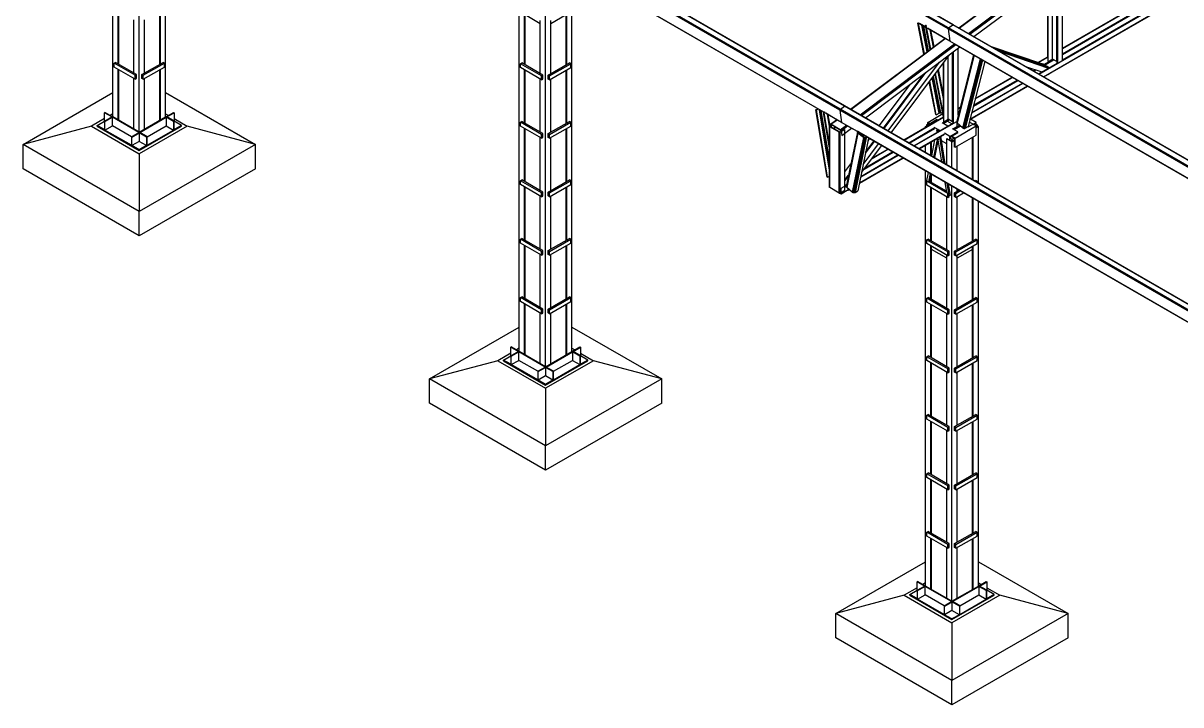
# Model space of a CAD drawing. Header units: millimetres. Extents: x 357 to 945, y 547 to 720.
# Drawn here: x 570.57 to 578.32, y 656.58 to 661.14 of the extents above; entities that cross this region are included whole.
import ezdxf

# ---------------------------------------------------------------- set-up
doc = ezdxf.new("R2010")
doc.units = ezdxf.units.MM
doc.layers.add('PLANTA-VIS', color=7, linetype='Continuous')

msp = doc.modelspace()

# ---------------------------------------------------------------- linework, layer by layer
at = {"layer": 'PLANTA-VIS', "extrusion": (6.79673e-13, 0.816497, 0.57735)}
for p, q in [((571.17001, 660.51502), (571.17001, 663.29694)), ((571.34678, 660.41296), (571.34678, 663.19487)), ((571.52356, 660.51502), (571.52356, 663.09281)), ((576.76631, 661.10561), (574.04395, 662.67737)), ((576.76638, 661.10724), (574.04401, 662.67899)), ((576.76696, 661.10902), (574.0446, 662.68078)), ((576.76798, 661.11068), (574.04562, 662.68244)), ((576.76928, 661.11197), (574.04692, 662.68373)), ((576.79725, 661.13298), (574.07489, 662.70474)), ((576.79863, 661.13371), (574.07627, 662.70546)), ((576.79988, 661.13375), (574.07752, 662.70551)), ((576.041, 660.56124), (573.31864, 662.13299)), ((576.04107, 660.56286), (573.31871, 662.13462)), ((576.04165, 660.56465), (573.31929, 662.1364)), ((576.04267, 660.56631), (573.32031, 662.13806)), ((576.04397, 660.5676), (573.32161, 662.13935)), ((576.07195, 660.58859), (573.34959, 662.16034)), ((576.07332, 660.58931), (573.35096, 662.16106)), ((576.07457, 660.58935), (573.35221, 662.16111)), ((576.83815, 661.11166), (578.14133, 662.08977)), ((576.83871, 661.11133), (578.14208, 662.08957)), ((576.84006, 661.11055), (578.14359, 662.08893)), ((575.93398, 660.54753), (573.44464, 661.98474)), ((575.93314, 660.54704), (573.44484, 661.98367)), ((575.93305, 660.54699), (573.44555, 661.98315)), ((576.90228, 661.07463), (578.20582, 662.053)), ((576.90419, 661.07353), (578.20755, 662.05177)), ((576.90637, 661.07226), (578.20955, 662.05037)), ((576.9085, 661.07104), (578.21165, 662.04912)), ((576.91025, 661.07003), (578.2134, 662.04811)), ((576.93762, 661.05423), (578.24076, 662.03231)), ((573.89237, 658.94326), (573.89237, 661.72518)), ((574.06915, 658.8412), (574.06915, 661.62312)), ((574.24592, 658.94326), (574.24592, 661.52106)), ((577.46488, 660.90265), (577.46488, 661.44997)), ((577.49388, 660.88591), (577.49388, 661.47173)), ((577.4967, 660.88754), (577.4967, 661.47385)), ((577.49741, 660.87702), (577.49741, 661.47439)), ((577.50024, 660.87824), (577.50024, 661.47651)), ((577.53206, 660.89662), (577.53206, 661.50039)), ((577.43306, 660.91703), (577.43306, 661.42609)), ((577.43589, 660.88591), (577.43589, 661.42821)), ((577.3731, 660.8028), (578.22002, 661.29177)), ((577.53206, 660.89702), (578.19815, 661.28159)), ((577.53206, 660.97622), (578.0593, 661.28063)), ((577.53206, 660.97377), (578.06164, 661.27953)), ((571.20536, 660.87095), (571.20536, 661.22658)), ((571.2089, 660.86891), (571.2089, 661.22454)), ((571.48467, 660.86891), (571.48467, 661.22454)), ((571.48821, 660.87095), (571.48821, 661.22658)), ((573.92772, 660.86687), (573.92772, 661.2225)), ((573.93126, 660.86483), (573.93126, 661.22045)), ((574.20703, 660.86483), (574.20703, 661.22045)), ((574.21057, 660.86687), (574.21057, 661.2225)), ((577.40421, 660.78484), (578.23845, 661.26648)), ((577.40552, 660.78409), (578.23945, 661.26556)), ((577.40597, 660.78382), (578.23981, 661.26523)), ((577.53206, 660.93785), (578.0959, 661.26338)), ((577.53206, 660.93672), (578.09698, 661.26288)), ((577.53206, 660.93539), (578.09825, 661.26228)), ((577.53206, 660.93407), (578.09951, 661.26168)), ((577.53206, 660.93295), (578.10058, 661.26118)), ((571.31143, 660.80972), (571.31143, 661.16534)), ((571.38214, 660.80972), (571.38214, 661.16534)), ((574.03379, 661.13964), (573.93126, 661.19883)), ((574.03379, 660.80563), (574.03379, 661.16126)), ((574.20703, 661.19883), (574.1045, 661.13964)), ((574.1045, 660.80563), (574.1045, 661.16126)), ((576.56315, 661.14315), (576.56861, 661.1463)), ((576.56657, 661.14219), (576.56315, 661.14315)), ((576.60376, 660.93573), (576.56315, 661.14315)), ((576.56657, 661.14219), (576.5719, 661.14526)), ((576.60658, 660.93785), (576.56657, 661.14219)), ((576.61691, 661.11644), (576.57307, 661.14175)), ((576.61713, 661.11535), (576.57387, 661.14033)), ((576.61715, 661.11524), (576.57506, 661.13954)), ((576.6251, 660.95176), (576.59003, 661.1309)), ((576.62755, 660.95359), (576.5932, 661.12907)), ((576.63031, 660.95566), (576.59676, 661.12701)), ((576.63297, 660.95766), (576.6002, 661.12502)), ((576.61453, 661.12861), (576.61802, 661.13062)), ((576.61796, 661.12764), (576.61453, 661.12861)), ((576.64607, 660.9675), (576.61453, 661.12861)), ((576.61796, 661.12764), (576.62131, 661.12958)), ((576.6489, 660.96962), (576.61796, 661.12764)), ((576.76928, 661.11197), (576.79725, 661.13298)), ((576.76928, 661.11197), (576.79725, 661.13298)), ((576.79725, 661.13298), (576.79863, 661.13371)), ((576.79725, 661.13298), (576.79863, 661.13371)), ((579.51961, 659.56123), (576.79725, 661.13298)), ((576.79863, 661.13371), (576.79988, 661.13375)), ((576.79863, 661.13371), (576.79988, 661.13375)), ((579.52099, 659.56195), (576.79863, 661.13371)), ((579.52224, 659.56199), (576.79988, 661.13375)), ((576.63511, 660.95927), (576.60297, 661.12343)), ((576.7779, 661.02349), (576.6278, 661.11015)), ((576.74524, 661.04138), (576.6286, 661.10873)), ((576.74476, 661.04156), (576.62979, 661.10794)), ((576.66743, 660.98352), (576.64476, 661.0993)), ((576.67029, 660.98567), (576.64846, 661.09716)), ((576.67159, 660.98665), (576.65014, 661.09619)), ((576.76631, 661.10561), (576.76638, 661.10724)), ((576.76631, 661.10561), (576.76638, 661.10724)), ((579.48867, 659.53385), (576.76631, 661.10561)), ((576.76631, 661.10561), (576.7779, 661.02349)), ((576.76631, 661.10561), (576.7779, 661.02349)), ((576.76638, 661.10724), (576.76696, 661.10902)), ((576.76638, 661.10724), (576.76696, 661.10902)), ((579.48874, 659.53548), (576.76638, 661.10724)), ((576.76696, 661.10902), (576.76798, 661.11068)), ((576.76696, 661.10902), (576.76798, 661.11068)), ((579.48932, 659.53727), (576.76696, 661.10902)), ((576.76798, 661.11068), (576.76928, 661.11197)), ((576.76798, 661.11068), (576.76928, 661.11197)), ((579.49034, 659.53892), (576.76798, 661.11068)), ((579.49164, 659.54021), (576.76928, 661.11197)), ((576.11283, 660.56726), (576.74479, 661.04159)), ((576.11339, 660.56694), (576.74554, 661.0414)), ((576.11474, 660.56616), (576.74706, 661.04075)), ((576.17696, 660.53023), (576.80928, 661.00482)), ((576.17887, 660.52914), (576.81101, 661.0036)), ((576.18106, 660.52787), (576.81302, 661.0022)), ((576.18318, 660.52664), (576.81511, 661.00094)), ((576.18493, 660.52563), (576.81687, 660.99993)), ((576.2123, 660.50984), (576.84423, 660.98414)), ((579.28925, 659.57356), (576.7779, 661.02349)), ((576.7779, 661.02349), (576.77817, 661.02279)), ((576.7779, 661.02349), (576.77817, 661.02279)), ((579.28842, 659.57308), (576.81149, 661.00314)), ((579.28834, 659.57303), (576.81374, 661.00174)), ((576.83379, 660.52694), (576.83379, 660.9763)), ((577.04786, 660.99058), (577.39863, 660.87073)), ((577.07615, 660.97425), (577.42691, 660.8544)), ((577.07968, 660.97221), (577.43045, 660.85236)), ((576.38532, 660.40994), (576.77415, 660.93154)), ((576.76662, 660.4995), (576.76662, 660.92143)), ((576.79561, 660.48277), (576.79561, 660.94764)), ((576.79844, 660.4844), (576.79844, 660.94977)), ((576.79914, 660.47387), (576.79914, 660.9503)), ((576.80197, 660.4751), (576.80197, 660.95242)), ((576.93604, 660.93113), (576.82221, 660.48115)), ((576.93764, 660.93021), (576.82311, 660.47749)), ((576.94074, 660.92841), (576.82581, 660.47411)), ((576.98015, 660.90566), (576.86282, 660.44186)), ((576.9843, 660.90326), (576.86693, 660.43929)), ((576.98886, 660.90063), (576.87181, 660.43792)), ((576.99314, 660.89816), (576.87672, 660.43795)), ((576.99649, 660.89623), (576.88092, 660.4394)), ((577.10797, 660.95588), (577.43843, 660.84297)), ((577.36767, 660.88131), (577.43306, 660.91907)), ((577.37033, 660.8804), (577.43342, 660.91682)), ((577.40722, 660.86577), (577.46799, 660.90086)), ((577.4082, 660.86521), (577.46896, 660.90029)), ((577.40935, 660.86454), (577.47012, 660.89963)), ((577.41049, 660.86388), (577.47126, 660.89897)), ((577.41146, 660.86332), (577.47223, 660.89841)), ((577.43589, 660.88591), (577.46488, 660.90265)), ((577.49388, 660.88591), (577.46488, 660.90265)), ((577.4967, 660.95581), (577.49741, 660.95622)), ((577.4967, 660.95336), (577.49741, 660.95377)), ((577.4967, 660.91744), (577.49741, 660.91784)), ((577.4967, 660.91631), (577.49741, 660.91672)), ((577.4967, 660.91498), (577.49741, 660.91539)), ((577.4967, 660.91366), (577.49741, 660.91406)), ((577.4967, 660.91254), (577.49741, 660.91295)), ((571.17867, 660.87599), (571.18765, 660.88118)), ((571.32009, 660.79434), (571.17867, 660.87599)), ((571.17867, 660.85007), (571.17867, 660.87599)), ((571.32009, 660.76842), (571.17867, 660.85007)), ((571.32907, 660.79953), (571.18765, 660.88118)), ((571.20536, 660.4946), (571.20536, 660.83466)), ((571.2089, 660.49256), (571.2089, 660.83262)), ((571.3645, 660.79953), (571.50592, 660.88118)), ((571.37348, 660.79434), (571.5149, 660.87599)), ((571.37348, 660.76842), (571.5149, 660.85007)), ((571.48467, 660.49256), (571.48467, 660.83262)), ((571.48821, 660.4946), (571.48821, 660.83466)), ((571.5149, 660.87599), (571.50592, 660.88118)), ((571.5149, 660.85007), (571.5149, 660.87599)), ((573.90103, 660.87191), (573.91001, 660.8771)), ((574.04245, 660.79026), (573.90103, 660.87191)), ((573.90103, 660.84599), (573.90103, 660.87191)), ((574.04245, 660.76434), (573.90103, 660.84599)), ((574.05143, 660.79545), (573.91001, 660.8771)), ((573.92772, 660.47495), (573.92772, 660.83058)), ((573.93126, 660.47291), (573.93126, 660.82854)), ((574.08686, 660.79545), (574.22828, 660.8771)), ((574.09584, 660.79026), (574.23726, 660.87191)), ((574.09584, 660.76434), (574.23726, 660.84599)), ((574.20703, 660.47291), (574.20703, 660.82854)), ((574.21057, 660.47495), (574.21057, 660.83058)), ((574.23726, 660.87191), (574.22828, 660.8771)), ((574.23726, 660.84599), (574.23726, 660.87191)), ((576.36491, 660.42172), (576.70786, 660.88179)), ((576.7348, 660.63943), (576.69769, 660.82897)), ((576.7348, 660.65618), (576.70028, 660.83245)), ((576.7348, 660.66382), (576.70147, 660.83404)), ((576.7348, 660.51388), (576.7348, 660.87875)), ((576.73762, 660.48277), (576.73762, 660.88254)), ((577.01071, 660.88801), (576.90001, 660.45042)), ((577.28504, 660.85364), (577.39302, 660.81675)), ((577.30239, 660.84362), (577.30684, 660.84619)), ((577.30451, 660.8424), (577.30951, 660.84528)), ((577.33562, 660.82444), (577.3486, 660.83193)), ((577.3366, 660.82387), (577.34983, 660.83151)), ((577.33775, 660.82321), (577.35127, 660.83101)), ((577.3389, 660.82255), (577.35271, 660.83052)), ((577.33987, 660.82199), (577.35393, 660.83011)), ((577.37098, 660.80402), (577.49989, 660.87845)), ((577.42691, 660.8544), (577.39863, 660.87073)), ((577.42656, 660.85369), (577.42691, 660.8544)), ((577.44257, 660.84536), (577.43045, 660.85236)), ((577.43589, 660.88591), (577.43342, 660.88734)), ((577.49388, 660.88591), (577.4967, 660.88754)), ((571.31143, 660.43337), (571.31143, 660.77342)), ((571.32009, 660.79434), (571.32907, 660.79953)), ((571.32009, 660.76842), (571.32009, 660.79434)), ((571.32009, 660.76842), (571.32907, 660.77361)), ((571.32907, 660.77361), (571.32907, 660.79953)), ((571.37348, 660.79434), (571.3645, 660.79953)), ((571.3645, 660.77361), (571.3645, 660.79953)), ((571.37348, 660.76842), (571.3645, 660.77361)), ((571.37348, 660.76842), (571.37348, 660.79434)), ((571.38214, 660.43337), (571.38214, 660.77342)), ((574.03379, 660.41371), (574.03379, 660.76934)), ((574.04245, 660.79026), (574.05143, 660.79545)), ((574.04245, 660.76434), (574.04245, 660.79026)), ((574.04245, 660.76434), (574.05143, 660.76952)), ((574.05143, 660.76952), (574.05143, 660.79545)), ((574.09584, 660.79026), (574.08686, 660.79545)), ((574.08686, 660.76952), (574.08686, 660.79545)), ((574.09584, 660.76434), (574.08686, 660.76952)), ((574.09584, 660.76434), (574.09584, 660.79026)), ((574.1045, 660.41371), (574.1045, 660.76934)), ((576.33309, 660.4401), (576.60454, 660.80423)), ((576.33513, 660.43892), (576.61117, 660.80922)), ((576.33663, 660.43805), (576.61602, 660.81285)), ((576.683, 660.53098), (576.63985, 660.75138)), ((576.68642, 660.53002), (576.64241, 660.75482)), ((576.70551, 660.54104), (576.65924, 660.77739)), ((576.7081, 660.54218), (576.66147, 660.78038)), ((576.71112, 660.54289), (576.66397, 660.78373)), ((576.71413, 660.5431), (576.66639, 660.78698)), ((576.71665, 660.54275), (576.66833, 660.78958)), ((576.73439, 660.51644), (576.67829, 660.80295)), ((576.7348, 660.53089), (576.68086, 660.80639)), ((576.92349, 660.54321), (577.26571, 660.7408)), ((576.92421, 660.54608), (577.26358, 660.74202)), ((576.93486, 660.58815), (577.23247, 660.75998)), ((576.93519, 660.58946), (577.2315, 660.76054)), ((576.93558, 660.59101), (577.23036, 660.7612)), ((576.93597, 660.59257), (577.22921, 660.76187)), ((576.93631, 660.59389), (577.22823, 660.76243)), ((576.94695, 660.63596), (577.19712, 660.7804)), ((576.94768, 660.63883), (577.195, 660.78162)), ((577.43699, 660.80173), (577.44113, 660.80032)), ((577.44113, 660.80032), (577.44374, 660.80563)), ((570.56897, 660.33131), (571.17001, 660.67832)), ((571.52356, 660.67832), (572.1246, 660.33131)), ((576.30481, 660.45642), (576.51269, 660.7353)), ((576.91224, 660.49876), (577.29858, 660.72182)), ((576.9124, 660.49938), (577.29812, 660.72208)), ((576.91284, 660.50114), (577.29682, 660.72283)), ((576.04397, 660.5676), (576.07195, 660.58859)), ((576.04397, 660.5676), (576.07195, 660.58859)), ((576.07195, 660.58859), (576.07332, 660.58931)), ((576.07195, 660.58859), (576.07332, 660.58931)), ((578.79431, 659.01683), (576.07195, 660.58859)), ((576.07332, 660.58931), (576.07457, 660.58935)), ((576.07332, 660.58931), (576.07457, 660.58935)), ((578.79568, 659.01755), (576.07332, 660.58931)), ((578.79693, 659.0176), (576.07457, 660.58935)), ((576.83379, 660.57308), (576.84746, 660.58097)), ((571.11344, 660.50422), (571.02607, 660.45378)), ((571.11344, 660.54359), (571.11697, 660.54564)), ((571.16294, 660.51502), (571.11344, 660.54359)), ((571.11344, 660.48644), (571.11344, 660.54359)), ((571.11344, 660.48644), (571.16294, 660.51502)), ((571.16647, 660.51706), (571.11697, 660.54564)), ((571.11697, 660.4844), (571.16647, 660.51298)), ((571.17001, 660.53688), (571.15107, 660.52595)), ((571.16647, 660.51706), (571.17001, 660.5191)), ((571.34325, 660.41091), (571.16647, 660.51298)), ((571.16647, 660.45582), (571.16647, 660.51298)), ((571.34678, 660.41296), (571.17001, 660.51502)), ((571.34678, 660.41296), (571.52356, 660.51502)), ((571.35032, 660.41091), (571.5271, 660.51298)), ((571.52356, 660.53688), (571.54249, 660.52595)), ((571.5271, 660.51706), (571.52356, 660.5191)), ((571.5271, 660.51706), (571.57659, 660.54564)), ((571.57659, 660.4844), (571.5271, 660.51298)), ((571.5271, 660.51298), (571.5271, 660.45582)), ((571.53063, 660.51502), (571.58013, 660.54359)), ((571.58013, 660.48644), (571.53063, 660.51502)), ((571.57659, 660.54564), (571.58013, 660.54359)), ((571.58013, 660.54359), (571.58013, 660.48644)), ((571.58013, 660.50422), (571.66749, 660.45378)), ((575.87961, 660.56338), (575.89214, 660.57061)), ((575.88307, 660.56224), (575.87961, 660.56338)), ((575.95441, 660.11195), (575.87961, 660.56338)), ((575.88307, 660.56224), (575.89486, 660.56904)), ((575.95787, 660.1108), (575.88307, 660.56224)), ((575.97099, 660.15789), (575.90371, 660.56393)), ((575.97099, 660.17466), (575.90678, 660.56216)), ((575.97099, 660.19362), (575.91026, 660.56015)), ((575.97099, 660.212), (575.91362, 660.55821)), ((575.97099, 660.22686), (575.91635, 660.55664)), ((575.9315, 660.5461), (575.93928, 660.55059)), ((575.93496, 660.54495), (575.9315, 660.5461)), ((575.97099, 660.30779), (575.9315, 660.5461)), ((575.93496, 660.54495), (575.94263, 660.54938)), ((575.97099, 660.32751), (575.93496, 660.54495)), ((576.05254, 660.47908), (575.94515, 660.54107)), ((576.01989, 660.49696), (575.9459, 660.53968)), ((576.0194, 660.49714), (575.94704, 660.53892)), ((575.97115, 660.45276), (575.95792, 660.53263)), ((575.97392, 660.4554), (575.96147, 660.53058)), ((575.97523, 660.45615), (575.96304, 660.52967)), ((576.041, 660.56124), (576.04107, 660.56286)), ((576.041, 660.56124), (576.04107, 660.56286)), ((578.76337, 658.98948), (576.041, 660.56124)), ((576.041, 660.56124), (576.05254, 660.47908)), ((576.041, 660.56124), (576.05254, 660.47908)), ((576.04107, 660.56286), (576.04165, 660.56465)), ((576.04107, 660.56286), (576.04165, 660.56465)), ((578.76343, 658.99111), (576.04107, 660.56286)), ((576.04165, 660.56465), (576.04267, 660.56631)), ((576.04165, 660.56465), (576.04267, 660.56631)), ((578.76402, 658.99289), (576.04165, 660.56465)), ((576.04267, 660.56631), (576.04397, 660.5676)), ((576.04267, 660.56631), (576.04397, 660.5676)), ((578.76503, 658.99455), (576.04267, 660.56631)), ((578.76634, 658.99584), (576.04397, 660.5676)), ((576.46827, 660.36205), (576.7348, 660.51592)), ((576.47039, 660.36082), (576.73515, 660.51368)), ((576.62887, 660.47925), (576.73021, 660.53776)), ((576.68642, 660.53002), (576.683, 660.53098)), ((576.68642, 660.53002), (576.70551, 660.54104)), ((576.70551, 660.54104), (576.7081, 660.54218)), ((576.7081, 660.54218), (576.71112, 660.54289)), ((576.71112, 660.54289), (576.71413, 660.5431)), ((576.71413, 660.5431), (576.71665, 660.54275)), ((576.72997, 660.53898), (576.71665, 660.54275)), ((576.7348, 660.51632), (576.73439, 660.51644)), ((576.79844, 660.5569), (576.79914, 660.5565)), ((576.79844, 660.55267), (576.79914, 660.55307)), ((576.79844, 660.55022), (576.79914, 660.55062)), ((576.79844, 660.51429), (576.79914, 660.5147)), ((576.79844, 660.51316), (576.79914, 660.51357)), ((576.79844, 660.51183), (576.79914, 660.51224)), ((576.79844, 660.51051), (576.79914, 660.51092)), ((576.79844, 660.50939), (576.79914, 660.5098)), ((576.83379, 660.57063), (576.84673, 660.5781)), ((576.83379, 660.5347), (576.83609, 660.53603)), ((576.83379, 660.53358), (576.83576, 660.53471)), ((576.83379, 660.53225), (576.83536, 660.53315)), ((576.83379, 660.53092), (576.83497, 660.5316)), ((576.83379, 660.5298), (576.83464, 660.53029)), ((571.02607, 660.45378), (570.56897, 660.33131)), ((571.02607, 660.45378), (571.34678, 660.26862)), ((571.06394, 660.45786), (571.11344, 660.48644)), ((571.11344, 660.42929), (571.06394, 660.45786)), ((571.06394, 660.45378), (571.06394, 660.45786)), ((571.06394, 660.45378), (571.34678, 660.29048)), ((571.11697, 660.4844), (571.11344, 660.48644)), ((571.11344, 660.48644), (571.11344, 660.42929)), ((571.11697, 660.42724), (571.11697, 660.4844)), ((571.11697, 660.42724), (571.16647, 660.45582)), ((571.29375, 660.32518), (571.11697, 660.42724)), ((571.29375, 660.38234), (571.16647, 660.45582)), ((571.34678, 660.29048), (571.62963, 660.45378)), ((571.66749, 660.45378), (571.34678, 660.26862)), ((571.39982, 660.38234), (571.5271, 660.45582)), ((571.39982, 660.32518), (571.57659, 660.42724)), ((571.5271, 660.45582), (571.57659, 660.42724)), ((571.58013, 660.48644), (571.57659, 660.4844)), ((571.57659, 660.4844), (571.57659, 660.42724)), ((571.62963, 660.45786), (571.58013, 660.48644)), ((571.58013, 660.42929), (571.58013, 660.48644)), ((571.62963, 660.45786), (571.58013, 660.42929)), ((571.62963, 660.45378), (571.62963, 660.45786)), ((572.1246, 660.33131), (571.66749, 660.45378)), ((573.90103, 660.47999), (573.91001, 660.48518)), ((574.04245, 660.39834), (573.90103, 660.47999)), ((573.90103, 660.45407), (573.90103, 660.47999)), ((574.04245, 660.37242), (573.90103, 660.45407)), ((574.05143, 660.40353), (573.91001, 660.48518)), ((573.92772, 660.08303), (573.92772, 660.43866)), ((573.93126, 660.08099), (573.93126, 660.43662)), ((574.08686, 660.40353), (574.22828, 660.48518)), ((574.09584, 660.39834), (574.23726, 660.47999)), ((574.09584, 660.37242), (574.23726, 660.45407)), ((574.20703, 660.08099), (574.20703, 660.43662)), ((574.21057, 660.08303), (574.21057, 660.43866)), ((574.23726, 660.47999), (574.22828, 660.48518)), ((574.23726, 660.45407), (574.23726, 660.47999)), ((575.97099, 660.45227), (575.97145, 660.4536)), ((575.97145, 660.45095), (575.97099, 660.45227)), ((575.97099, 660.04403), (575.97099, 660.45227)), ((575.97145, 660.4536), (575.97275, 660.45472)), ((575.97275, 660.44982), (575.97145, 660.45095)), ((575.97145, 660.0427), (575.97145, 660.45095)), ((575.97275, 660.45472), (575.97833, 660.45795)), ((576.03498, 660.4139), (575.97275, 660.44982)), ((575.97275, 660.04158), (575.97275, 660.44982)), ((575.97399, 660.45227), (575.97423, 660.45294)), ((575.97422, 660.45161), (575.97399, 660.45227)), ((575.97488, 660.45105), (575.97422, 660.45161)), ((575.97423, 660.45294), (575.97488, 660.4535)), ((575.97423, 660.4516), (575.97423, 660.45294)), ((575.97488, 660.4535), (575.98692, 660.46046)), ((575.97488, 660.45105), (575.97488, 660.4535)), ((576.0371, 660.41512), (575.97488, 660.45105)), ((575.97758, 660.46537), (575.97751, 660.46384)), ((575.97751, 660.46384), (575.97833, 660.45795)), ((575.9783, 660.46629), (575.97758, 660.46537)), ((575.9783, 660.46629), (576.01943, 660.49716)), ((575.97954, 660.46647), (575.9783, 660.46629)), ((575.97954, 660.46647), (576.02018, 660.49697)), ((575.98112, 660.46587), (575.97954, 660.46647)), ((575.97963, 660.46262), (575.98113, 660.46375)), ((575.97967, 660.46338), (575.97963, 660.46262)), ((575.97963, 660.46262), (575.98182, 660.44704)), ((575.97967, 660.46338), (575.98035, 660.46389)), ((575.98002, 660.46384), (575.97967, 660.46338)), ((575.98065, 660.46393), (575.98002, 660.46384)), ((575.98143, 660.46363), (575.98065, 660.46393)), ((575.98112, 660.46587), (576.02169, 660.49633)), ((576.04334, 660.42995), (575.98112, 660.46587)), ((576.04366, 660.4277), (575.98143, 660.46363)), ((575.99621, 660.43873), (576.00853, 660.44798)), ((576.00599, 660.43309), (576.00599, 660.44945)), ((576.04334, 660.42995), (576.08392, 660.4604)), ((576.04334, 660.42995), (576.04501, 660.42867)), ((576.04346, 660.4139), (576.07458, 660.43186)), ((576.04366, 660.4277), (576.04449, 660.42707)), ((576.04449, 660.42707), (576.04525, 660.42618)), ((576.04501, 660.42867), (576.08565, 660.45917)), ((576.04501, 660.42867), (576.04653, 660.4269)), ((576.04525, 660.42618), (576.04581, 660.42519)), ((576.04653, 660.4269), (576.08766, 660.45777)), ((576.04653, 660.4269), (576.04765, 660.42492)), ((576.04765, 660.42492), (576.08975, 660.45652)), ((576.04822, 660.42302), (576.0915, 660.45551)), ((576.1587, 660.41778), (576.05254, 660.47908)), ((576.05254, 660.47908), (576.05281, 660.47836)), ((576.05254, 660.47908), (576.05281, 660.47836)), ((576.05283, 660.39015), (576.11887, 660.43971)), ((576.07458, 660.02361), (576.07458, 660.43186)), ((576.15841, 660.41699), (576.08611, 660.45873)), ((576.15838, 660.4169), (576.08836, 660.45732)), ((576.50151, 660.34286), (576.67335, 660.44207)), ((576.50248, 660.3423), (576.67351, 660.44104)), ((576.50364, 660.34163), (576.67397, 660.43997)), ((576.50478, 660.34097), (576.67466, 660.43905)), ((576.50575, 660.34041), (576.67547, 660.4384)), ((576.53686, 660.32245), (576.80162, 660.4753)), ((576.53898, 660.32122), (576.82327, 660.48536)), ((576.61473, 660.4506), (576.6218, 660.45468)), ((576.61819, 660.4486), (576.61473, 660.4506)), ((576.61473, 660.4466), (576.61473, 660.4506)), ((576.6218, 660.46292), (576.63594, 660.47109)), ((576.6324, 660.45681), (576.6218, 660.46292)), ((576.6218, 660.46292), (576.6218, 660.45069)), ((576.64308, 660.47105), (576.62887, 660.47925)), ((576.62887, 660.46701), (576.62887, 660.47925)), ((576.63241, 660.46905), (576.63241, 660.47313)), ((576.63955, 660.46901), (576.63241, 660.47313)), ((576.63587, 660.46688), (576.6889, 660.4975)), ((576.64287, 660.46285), (576.63587, 660.46688)), ((576.63587, 660.45881), (576.63587, 660.46688)), ((576.69539, 660.43252), (576.67335, 660.44525)), ((576.68912, 660.42891), (576.68722, 660.41945)), ((576.6959, 660.49347), (576.6889, 660.4975)), ((576.68912, 660.42891), (576.6962, 660.43299)), ((576.70242, 660.41803), (576.68912, 660.42891)), ((576.70297, 660.42091), (576.68912, 660.42557)), ((576.69043, 660.4176), (576.68912, 660.42557)), ((576.70312, 660.42733), (576.6962, 660.43299)), ((576.70617, 660.4263), (576.70006, 660.42982)), ((576.71004, 660.42499), (576.70312, 660.42733)), ((576.76449, 660.45387), (576.72638, 660.47587)), ((576.72913, 660.47428), (576.75827, 660.4911)), ((576.73011, 660.47371), (576.75843, 660.49007)), ((576.73126, 660.47305), (576.75889, 660.489)), ((576.73241, 660.47239), (576.75958, 660.48808)), ((576.73337, 660.47183), (576.76039, 660.48743)), ((576.73762, 660.48277), (576.73515, 660.48419)), ((576.73762, 660.48277), (576.76662, 660.4995)), ((576.75827, 660.4911), (576.76972, 660.49771)), ((576.75827, 660.4911), (576.75827, 660.49469)), ((576.75827, 660.4911), (576.75827, 660.49469)), ((576.75843, 660.49007), (576.75827, 660.4911)), ((576.75843, 660.49007), (576.75827, 660.4911)), ((576.75843, 660.49007), (576.7707, 660.49715)), ((576.75889, 660.489), (576.75843, 660.49007)), ((576.75889, 660.489), (576.75843, 660.49007)), ((576.75889, 660.489), (576.77185, 660.49648)), ((576.75958, 660.48808), (576.75889, 660.489)), ((576.75958, 660.48808), (576.75889, 660.489)), ((576.75958, 660.48808), (576.77299, 660.49582)), ((576.76039, 660.48743), (576.75958, 660.48808)), ((576.76039, 660.48743), (576.75958, 660.48808)), ((576.76039, 660.48743), (576.77396, 660.49526)), ((576.79151, 660.46947), (576.76039, 660.48743)), ((576.79151, 660.46947), (576.76039, 660.48743)), ((576.79561, 660.48277), (576.76662, 660.4995)), ((576.83033, 660.41585), (576.79497, 660.43627)), ((576.79561, 660.48277), (576.79844, 660.4844)), ((576.79772, 660.43468), (576.82686, 660.4515)), ((576.79902, 660.43393), (576.82654, 660.44981)), ((576.79948, 660.43366), (576.82562, 660.44875)), ((576.80551, 660.43018), (576.84804, 660.45474)), ((576.81272, 660.37311), (576.95414, 660.45476)), ((576.82311, 660.47749), (576.82221, 660.48115)), ((576.82581, 660.47411), (576.82311, 660.47749)), ((576.82562, 660.44875), (576.84324, 660.45892)), ((576.82654, 660.44981), (576.82562, 660.44875)), ((576.82654, 660.44981), (576.82562, 660.44875)), ((576.86282, 660.44186), (576.82581, 660.47411)), ((576.82654, 660.44981), (576.84287, 660.45924)), ((576.82686, 660.4515), (576.82654, 660.44981)), ((576.82686, 660.4515), (576.82654, 660.44981)), ((576.82686, 660.4515), (576.82686, 660.4732)), ((576.82686, 660.4515), (576.82686, 660.4732)), ((576.82686, 660.4515), (576.84183, 660.46015)), ((576.86282, 660.44186), (576.86693, 660.43929)), ((576.86693, 660.43929), (576.87181, 660.43792)), ((576.87181, 660.43792), (576.87672, 660.43795)), ((576.87672, 660.43795), (576.88092, 660.4394)), ((576.88092, 660.4394), (576.90001, 660.45042)), ((576.90111, 660.44864), (576.89901, 660.44984)), ((576.90111, 660.44864), (576.95414, 660.47925)), ((576.95414, 660.45476), (576.90787, 660.48148)), ((576.95414, 660.47925), (576.9163, 660.5011)), ((576.93646, 660.46497), (576.95061, 660.47313)), ((576.94707, 660.47109), (576.96121, 660.46292)), ((576.95061, 660.46905), (576.95061, 660.47313)), ((576.96121, 660.46292), (576.95061, 660.4568)), ((576.95414, 660.46701), (576.95414, 660.47925)), ((576.95414, 660.39352), (576.95414, 660.45476)), ((576.95414, 660.44651), (576.96121, 660.4506)), ((576.95414, 660.44243), (576.96828, 660.4506)), ((576.96121, 660.46292), (576.96121, 660.4506)), ((576.96828, 660.4506), (576.96121, 660.45468)), ((576.96828, 660.07337), (576.96828, 660.4506)), ((571.29375, 660.38234), (571.34325, 660.41091)), ((571.29729, 660.3803), (571.29375, 660.38234)), ((571.29375, 660.38234), (571.29375, 660.32518)), ((571.29729, 660.3803), (571.34678, 660.40887)), ((571.29729, 660.32314), (571.29729, 660.3803)), ((571.34678, 660.35172), (571.29729, 660.32314)), ((571.39628, 660.3803), (571.34678, 660.40887)), ((571.34678, 660.40887), (571.34678, 660.35172)), ((571.39628, 660.32314), (571.34678, 660.35172)), ((571.39982, 660.38234), (571.35032, 660.41091)), ((571.39982, 660.38234), (571.39628, 660.3803)), ((571.39628, 660.3803), (571.39628, 660.32314)), ((571.39982, 660.32518), (571.39982, 660.38234)), ((574.03379, 660.0218), (574.03379, 660.37742)), ((574.04245, 660.39834), (574.05143, 660.40353)), ((574.04245, 660.37242), (574.04245, 660.39834)), ((574.04245, 660.37242), (574.05143, 660.37761)), ((574.05143, 660.37761), (574.05143, 660.40353)), ((574.09584, 660.39834), (574.08686, 660.40353)), ((574.08686, 660.37761), (574.08686, 660.40353)), ((574.09584, 660.37242), (574.08686, 660.37761)), ((574.09584, 660.37242), (574.09584, 660.39834)), ((574.1045, 660.0218), (574.1045, 660.37742)), ((576.03498, 660.4139), (576.03692, 660.41315)), ((576.03498, 660.00565), (576.03498, 660.4139)), ((576.03692, 660.41315), (576.03922, 660.41288)), ((576.03692, 660.0049), (576.03692, 660.41315)), ((576.0371, 660.41512), (576.03806, 660.41475)), ((576.03806, 660.41475), (576.03922, 660.41461)), ((576.03922, 660.41461), (576.04037, 660.41475)), ((576.03922, 660.41288), (576.04151, 660.41315)), ((576.03922, 660.00463), (576.03922, 660.41288)), ((576.04037, 660.41475), (576.04134, 660.41512)), ((576.04134, 660.41512), (576.04692, 660.41834)), ((576.04151, 660.41315), (576.04346, 660.4139)), ((576.04151, 660.0049), (576.04151, 660.41315)), ((576.04346, 660.00565), (576.04346, 660.4139)), ((576.04581, 660.42519), (576.0461, 660.42424)), ((576.0461, 660.42424), (576.04692, 660.41834)), ((576.04765, 660.42492), (576.04822, 660.42302)), ((576.04822, 660.42302), (576.05283, 660.39015)), ((576.15761, 660.4144), (576.08281, 660.04934)), ((576.15854, 660.41086), (576.08373, 660.0458)), ((576.16128, 660.40763), (576.08648, 660.04257)), ((576.19863, 660.37693), (576.12383, 660.01187)), ((576.20278, 660.37451), (576.12798, 660.00945)), ((576.20768, 660.37326), (576.13289, 660.0082)), ((576.21261, 660.37339), (576.13781, 660.00832)), ((576.21682, 660.37485), (576.14202, 660.00979)), ((576.15761, 660.4144), (576.15864, 660.41773)), ((576.15854, 660.41086), (576.15761, 660.4144)), ((576.16128, 660.40763), (576.15854, 660.41086)), ((576.15864, 660.41773), (576.16147, 660.42033)), ((576.23339, 660.37359), (576.16111, 660.02081)), ((576.19863, 660.37693), (576.16128, 660.40763)), ((576.16147, 660.42033), (576.16382, 660.42168)), ((576.16256, 660.41384), (576.16318, 660.41589)), ((576.16312, 660.41165), (576.16256, 660.41384)), ((576.16318, 660.41589), (576.16267, 660.41339)), ((576.16481, 660.40967), (576.16312, 660.41165)), ((576.16318, 660.41589), (576.16494, 660.41748)), ((576.16494, 660.41748), (576.16362, 660.41106)), ((576.20217, 660.37898), (576.16481, 660.40967)), ((576.16494, 660.41748), (576.16739, 660.41889)), ((578.65634, 658.97577), (576.16701, 660.41299)), ((578.6555, 658.97529), (576.1672, 660.41191)), ((578.65541, 658.97524), (576.16791, 660.4114)), ((576.17919, 660.40488), (576.17796, 660.39887)), ((576.19863, 660.37693), (576.20278, 660.37451)), ((576.20217, 660.37898), (576.20471, 660.37748)), ((576.20278, 660.37451), (576.20768, 660.37326)), ((576.20471, 660.37748), (576.20774, 660.37671)), ((576.20768, 660.37326), (576.21261, 660.37339)), ((576.20774, 660.37671), (576.21077, 660.37679)), ((576.21077, 660.37679), (576.21336, 660.3777)), ((576.21248, 660.27152), (576.27197, 660.35132)), ((576.21261, 660.37339), (576.21682, 660.37485)), ((576.21329, 660.27546), (576.27048, 660.35218)), ((576.21336, 660.3777), (576.21982, 660.38143)), ((576.2144, 660.28087), (576.26843, 660.35336)), ((576.21682, 660.37485), (576.22401, 660.379)), ((576.22973, 660.35571), (576.24015, 660.36969)), ((576.5701, 660.30326), (576.74194, 660.40247)), ((576.5714, 660.30251), (576.74161, 660.40078)), ((576.57186, 660.30224), (576.74069, 660.39972)), ((576.65362, 660.25504), (576.65362, 660.34945)), ((576.67569, 660.36219), (576.65406, 660.25479)), ((576.69394, 660.37272), (576.6685, 660.24644)), ((576.69885, 660.36608), (576.6741, 660.24321)), ((576.72359, 660.21464), (576.69743, 660.37474)), ((576.70297, 660.42091), (576.71004, 660.42499)), ((576.70335, 660.41857), (576.70297, 660.42091)), ((576.73804, 660.2063), (576.70939, 660.38164)), ((576.71042, 660.42265), (576.71004, 660.42499)), ((576.71145, 660.42325), (576.71021, 660.42397)), ((576.74658, 660.20137), (576.71646, 660.38573)), ((576.75615, 660.3362), (576.72126, 660.35635)), ((576.77729, 660.38524), (576.74194, 660.40565)), ((576.75615, 660.36895), (576.75962, 660.37095)), ((576.75615, 660.19584), (576.75615, 660.36895)), ((576.79151, 660.34853), (576.75615, 660.36895)), ((576.77729, 660.38524), (576.83033, 660.41585)), ((576.77729, 660.36074), (576.77729, 660.38524)), ((576.79151, 660.36495), (576.77736, 660.37311)), ((576.79151, 660.35262), (576.77736, 660.36078)), ((576.78083, 660.38319), (576.83033, 660.41177)), ((576.78083, 660.37511), (576.78083, 660.38319)), ((576.80918, 660.37107), (576.78451, 660.38532)), ((576.81272, 660.37311), (576.78804, 660.38736)), ((576.80565, 660.37311), (576.79151, 660.36495)), ((576.79151, 660.36495), (576.79151, 660.35262)), ((576.79151, 660.35262), (576.80918, 660.36282)), ((576.79151, 660.34853), (576.80918, 660.35874)), ((576.79151, 660.17543), (576.79151, 660.34853)), ((576.80918, 660.31391), (576.80918, 660.37107)), ((576.81272, 660.31187), (576.95414, 660.39352)), ((576.81272, 660.31187), (576.81272, 660.37311)), ((576.83033, 660.41177), (576.83033, 660.41585)), ((576.92939, 660.09582), (576.92939, 660.37923)), ((576.93293, 660.09378), (576.93293, 660.38128)), ((570.56897, 660.16801), (570.56897, 660.33131)), ((571.34678, 659.88223), (570.56897, 660.33131)), ((571.34678, 660.29456), (571.29729, 660.32314)), ((572.1246, 660.33131), (571.34678, 659.88223)), ((571.39628, 660.32314), (571.34678, 660.29456)), ((571.34678, 660.29456), (571.34678, 660.29048)), ((572.1246, 660.16801), (572.1246, 660.33131)), ((576.18608, 660.14266), (576.32066, 660.3232)), ((576.19715, 660.19667), (576.30025, 660.33499)), ((576.20334, 660.16581), (576.39831, 660.27838)), ((576.2048, 660.16778), (576.39734, 660.27894)), ((576.20653, 660.1701), (576.39619, 660.2796)), ((576.20828, 660.17243), (576.39504, 660.28026)), ((576.20975, 660.17441), (576.39406, 660.28083)), ((576.25677, 660.23748), (576.36295, 660.29879)), ((576.25997, 660.24178), (576.36083, 660.30001)), ((576.61473, 660.27749), (576.61473, 660.32699)), ((576.65008, 660.25708), (576.65008, 660.34741)), ((576.81272, 660.31187), (576.80918, 660.31391)), ((576.82686, 660.15502), (576.82686, 660.32004)), ((571.34678, 660.26862), (571.34678, 659.88223)), ((576.07458, 660.14758), (576.11369, 660.20004)), ((576.1714, 660.07104), (576.46441, 660.24021)), ((576.17153, 660.07164), (576.46395, 660.24047)), ((576.17188, 660.07335), (576.46265, 660.24123)), ((576.18023, 660.11409), (576.43154, 660.25919)), ((576.18079, 660.11687), (576.42942, 660.26041)), ((571.34678, 659.71893), (570.56897, 660.16801)), ((572.1246, 660.16801), (571.34678, 659.71893)), ((575.95787, 660.1108), (575.97099, 660.11838)), ((576.07458, 660.09331), (576.09835, 660.1252)), ((576.07458, 660.08939), (576.09724, 660.11979)), ((576.07458, 660.08652), (576.09643, 660.11584)), ((576.61473, 657.37151), (576.61473, 660.15342)), ((576.63167, 660.14364), (576.61841, 660.07781)), ((576.64612, 660.1353), (576.6349, 660.07959)), ((576.65172, 660.13207), (576.64196, 660.08364)), ((576.65008, 660.07895), (576.65008, 660.12397)), ((576.65362, 660.07691), (576.65362, 660.13097)), ((573.90103, 660.08808), (573.91001, 660.09326)), ((574.04245, 660.00643), (573.90103, 660.08808)), ((573.90103, 660.06215), (573.90103, 660.08808)), ((574.04245, 659.9805), (573.90103, 660.06215)), ((574.05143, 660.01161), (573.91001, 660.09326)), ((573.92772, 659.69112), (573.92772, 660.04674)), ((573.93126, 659.68907), (573.93126, 660.0447)), ((574.08686, 660.01161), (574.22828, 660.09326)), ((574.09584, 660.00643), (574.23726, 660.08808)), ((574.09584, 659.9805), (574.23726, 660.06215)), ((574.20703, 659.68907), (574.20703, 660.0447)), ((574.21057, 659.69112), (574.21057, 660.04674)), ((574.23726, 660.08808), (574.22828, 660.09326)), ((574.23726, 660.06215), (574.23726, 660.08808)), ((575.95787, 660.1108), (575.95441, 660.11195)), ((575.97145, 660.0427), (575.97099, 660.04403)), ((575.97275, 660.04158), (575.97145, 660.0427)), ((576.03498, 660.00565), (575.97275, 660.04158)), ((576.04904, 660.03835), (576.08479, 660.05899)), ((576.04904, 660.00243), (576.04904, 660.03835)), ((576.07458, 660.05555), (576.08535, 660.06177)), ((576.07731, 660.09305), (576.08105, 660.09521)), ((576.07877, 660.09501), (576.08252, 660.09717)), ((576.0805, 660.09733), (576.08425, 660.0995)), ((576.08224, 660.09967), (576.08599, 660.10183)), ((576.08373, 660.0458), (576.08281, 660.04934)), ((576.08372, 660.10165), (576.08746, 660.10381)), ((576.08648, 660.04257), (576.08373, 660.0458)), ((576.12383, 660.01187), (576.08648, 660.04257)), ((576.62339, 660.07374), (576.61841, 660.07781)), ((576.62339, 660.08399), (576.62534, 660.08512)), ((576.76481, 660.00234), (576.62339, 660.08399)), ((576.62339, 660.05807), (576.62339, 660.08399)), ((576.76481, 659.97642), (576.62339, 660.05807)), ((576.75573, 660.01796), (576.64193, 660.08366)), ((576.65008, 659.68703), (576.65008, 660.04266)), ((576.65362, 659.68499), (576.65362, 660.04062)), ((576.75719, 660.00899), (576.74598, 660.07765)), ((576.77368, 659.98817), (576.76042, 660.06931)), ((576.78075, 659.99225), (576.76897, 660.06438)), ((576.79151, 657.26944), (576.79151, 660.05136)), ((576.94577, 660.08636), (576.95064, 660.08918)), ((576.95962, 660.08399), (576.95064, 660.08918)), ((576.95475, 660.08118), (576.95962, 660.08399)), ((576.95962, 660.07837), (576.95962, 660.08399)), ((574.03379, 659.62988), (574.03379, 659.9855)), ((574.04245, 660.00643), (574.05143, 660.01161)), ((574.04245, 659.9805), (574.04245, 660.00643)), ((574.04245, 659.9805), (574.05143, 659.98569)), ((574.05143, 659.98569), (574.05143, 660.01161)), ((574.09584, 660.00643), (574.08686, 660.01161)), ((574.08686, 659.98569), (574.08686, 660.01161)), ((574.09584, 659.9805), (574.08686, 659.98569)), ((574.09584, 659.9805), (574.09584, 660.00643)), ((574.1045, 659.62988), (574.1045, 659.9855)), ((576.03498, 660.00565), (576.03692, 660.0049)), ((576.0448, 659.99998), (576.03498, 660.00565)), ((576.03692, 660.0049), (576.03922, 660.00463)), ((576.03922, 660.00463), (576.04151, 660.0049)), ((576.0448, 660.00243), (576.04069, 660.0048)), ((576.04151, 660.0049), (576.04346, 660.00565)), ((576.04346, 660.00565), (576.07458, 660.02361)), ((576.0448, 660.00243), (576.04692, 660.00365)), ((576.04561, 660.00214), (576.0448, 660.00243)), ((576.04642, 659.99941), (576.0448, 659.99998)), ((576.04561, 660.00214), (576.04676, 660.00281)), ((576.0463, 660.00227), (576.04561, 660.00214)), ((576.04676, 660.00281), (576.0463, 660.00227)), ((576.0478, 659.99968), (576.04642, 659.99941)), ((576.04692, 660.00365), (576.04676, 660.00281)), ((576.04692, 660.00365), (576.04692, 660.00765)), ((576.0478, 659.99968), (576.10117, 660.03049)), ((576.04872, 660.00074), (576.0478, 659.99968)), ((576.04872, 660.00074), (576.10079, 660.0308)), ((576.04904, 660.00243), (576.04872, 660.00074)), ((576.04904, 660.00243), (576.09972, 660.03169)), ((576.09305, 660.0258), (576.09405, 660.02463)), ((576.09401, 660.02635), (576.09688, 660.023)), ((576.09688, 660.023), (576.09405, 660.02463)), ((576.09688, 660.023), (576.10197, 660.02983)), ((576.12383, 660.01187), (576.12798, 660.00945)), ((576.12798, 660.00945), (576.13289, 660.0082)), ((576.13289, 660.0082), (576.13781, 660.00832)), ((576.13781, 660.00832), (576.14202, 660.00979)), ((576.14202, 660.00979), (576.16111, 660.02081)), ((576.75615, 659.6258), (576.75615, 659.98142)), ((576.76481, 660.00234), (576.76676, 660.00347)), ((576.76481, 659.97642), (576.76481, 660.00234)), ((576.76481, 659.97642), (576.77379, 659.9816)), ((576.77368, 659.98817), (576.76676, 659.9905)), ((576.77368, 659.98817), (576.78075, 659.99225)), ((576.77379, 659.9816), (576.77379, 659.98823)), ((576.80922, 660.00753), (576.83832, 660.02433)), ((576.8182, 660.00234), (576.80922, 660.00753)), ((576.80922, 659.9816), (576.80922, 660.00753)), ((576.8182, 659.97642), (576.80922, 659.9816)), ((576.8182, 660.00234), (576.8473, 660.01915)), ((576.8182, 659.97642), (576.86975, 660.00618)), ((576.8182, 659.97642), (576.8182, 660.00234)), ((576.82686, 660.01771), (576.82686, 660.03095)), ((576.82686, 659.6258), (576.82686, 659.98142)), ((576.92939, 659.68499), (576.92939, 659.97175)), ((576.93293, 659.68703), (576.93293, 659.96971)), ((576.96828, 657.37151), (576.96828, 659.9493)), ((571.34678, 659.71893), (571.34678, 659.88223)), ((573.90103, 659.69616), (573.91001, 659.70134)), ((574.04245, 659.61451), (573.90103, 659.69616)), ((573.90103, 659.67023), (573.90103, 659.69616)), ((574.04245, 659.58858), (573.90103, 659.67023)), ((574.05143, 659.61969), (573.91001, 659.70134)), ((573.92772, 659.2992), (573.92772, 659.65482)), ((573.93126, 659.29716), (573.93126, 659.65278)), ((574.08686, 659.61969), (574.22828, 659.70134)), ((574.09584, 659.61451), (574.23726, 659.69616)), ((574.09584, 659.58858), (574.23726, 659.67023)), ((574.20703, 659.29716), (574.20703, 659.65278)), ((574.21057, 659.2992), (574.21057, 659.65482)), ((574.23726, 659.69616), (574.22828, 659.70134)), ((574.23726, 659.67023), (574.23726, 659.69616)), ((576.62339, 659.69207), (576.63237, 659.69726)), ((576.76481, 659.61042), (576.62339, 659.69207)), ((576.62339, 659.66615), (576.62339, 659.69207)), ((576.76481, 659.5845), (576.62339, 659.66615)), ((576.77379, 659.61561), (576.63237, 659.69726)), ((576.65008, 659.29511), (576.65008, 659.65074)), ((576.80922, 659.61561), (576.95064, 659.69726)), ((576.8182, 659.61042), (576.95962, 659.69207)), ((576.8182, 659.5845), (576.95962, 659.66615)), ((576.93293, 659.29511), (576.93293, 659.65074)), ((576.95962, 659.69207), (576.95064, 659.69726)), ((576.95962, 659.66615), (576.95962, 659.69207)), ((574.03379, 659.23796), (574.03379, 659.59358)), ((574.04245, 659.61451), (574.05143, 659.61969)), ((574.04245, 659.58858), (574.04245, 659.61451)), ((574.04245, 659.58858), (574.05143, 659.59377)), ((574.05143, 659.59377), (574.05143, 659.61969)), ((574.09584, 659.61451), (574.08686, 659.61969)), ((574.08686, 659.59377), (574.08686, 659.61969)), ((574.09584, 659.58858), (574.08686, 659.59377)), ((574.09584, 659.58858), (574.09584, 659.61451)), ((574.1045, 659.23796), (574.1045, 659.59358)), ((576.65362, 659.29307), (576.65362, 659.6487)), ((576.75615, 659.56788), (576.65362, 659.62708)), ((576.75615, 659.23388), (576.75615, 659.5895)), ((576.76481, 659.61042), (576.77379, 659.61561)), ((576.76481, 659.5845), (576.76481, 659.61042)), ((576.76481, 659.5845), (576.77379, 659.58969)), ((576.77379, 659.58969), (576.77379, 659.61561)), ((576.8182, 659.61042), (576.80922, 659.61561)), ((576.80922, 659.58969), (576.80922, 659.61561)), ((576.8182, 659.5845), (576.80922, 659.58969)), ((576.8182, 659.5845), (576.8182, 659.61042)), ((576.92939, 659.62708), (576.82686, 659.56788)), ((576.82686, 659.23388), (576.82686, 659.5895)), ((576.92939, 659.29307), (576.92939, 659.6487)), ((573.90103, 659.30424), (573.91001, 659.30942)), ((574.04245, 659.22259), (573.90103, 659.30424)), ((573.90103, 659.27831), (573.90103, 659.30424)), ((574.04245, 659.19667), (573.90103, 659.27831)), ((574.05143, 659.22777), (573.91001, 659.30942)), ((573.92772, 658.92285), (573.92772, 659.2629)), ((574.08686, 659.22777), (574.22828, 659.30942)), ((574.09584, 659.22259), (574.23726, 659.30424)), ((574.09584, 659.19667), (574.23726, 659.27831)), ((574.21057, 658.92285), (574.21057, 659.2629)), ((574.23726, 659.30424), (574.22828, 659.30942)), ((574.23726, 659.27831), (574.23726, 659.30424)), ((576.62339, 659.30016), (576.63237, 659.30534)), ((576.76481, 659.21851), (576.62339, 659.30016)), ((576.62339, 659.27423), (576.62339, 659.30016)), ((576.76481, 659.19258), (576.62339, 659.27423)), ((576.77379, 659.22369), (576.63237, 659.30534)), ((576.80922, 659.22369), (576.95064, 659.30534)), ((576.8182, 659.21851), (576.95962, 659.30016)), ((576.8182, 659.19258), (576.95962, 659.27423)), ((576.95962, 659.30016), (576.95064, 659.30534)), ((576.95962, 659.27423), (576.95962, 659.30016)), ((573.93126, 658.92081), (573.93126, 659.26086)), ((574.03379, 658.86161), (574.03379, 659.20167)), ((574.04245, 659.22259), (574.05143, 659.22777)), ((574.04245, 659.19667), (574.04245, 659.22259)), ((574.04245, 659.19667), (574.05143, 659.20185)), ((574.05143, 659.20185), (574.05143, 659.22777)), ((574.09584, 659.22259), (574.08686, 659.22777)), ((574.08686, 659.20185), (574.08686, 659.22777)), ((574.09584, 659.19667), (574.08686, 659.20185)), ((574.09584, 659.19667), (574.09584, 659.22259)), ((574.1045, 658.86161), (574.1045, 659.20167)), ((574.20703, 658.92081), (574.20703, 659.26086)), ((576.65008, 658.9032), (576.65008, 659.25882)), ((576.65362, 658.90115), (576.65362, 659.25678)), ((576.75615, 658.84196), (576.75615, 659.19758)), ((576.76481, 659.21851), (576.77379, 659.22369)), ((576.76481, 659.19258), (576.76481, 659.21851)), ((576.76481, 659.19258), (576.77379, 659.19777)), ((576.77379, 659.19777), (576.77379, 659.22369)), ((576.8182, 659.21851), (576.80922, 659.22369)), ((576.80922, 659.19777), (576.80922, 659.22369)), ((576.8182, 659.19258), (576.80922, 659.19777)), ((576.8182, 659.19258), (576.8182, 659.21851)), ((576.82686, 658.84196), (576.82686, 659.19758)), ((576.92939, 658.90115), (576.92939, 659.25678)), ((576.93293, 658.9032), (576.93293, 659.25882)), ((573.29133, 658.75955), (573.89237, 659.10656)), ((574.24592, 659.10656), (574.84696, 658.75955)), ((573.8358, 658.97184), (573.83934, 658.97388)), ((573.8853, 658.94326), (573.8358, 658.97184)), ((573.8358, 658.91468), (573.8358, 658.97184)), ((573.88883, 658.9453), (573.83934, 658.97388)), ((573.89237, 658.96512), (573.87343, 658.95419)), ((574.24592, 658.96512), (574.26486, 658.95419)), ((574.24946, 658.9453), (574.29895, 658.97388)), ((574.25299, 658.94326), (574.30249, 658.97184)), ((574.29895, 658.97388), (574.30249, 658.97184)), ((574.30249, 658.97184), (574.30249, 658.91468)), ((573.74843, 658.88202), (573.29133, 658.75955)), ((573.8358, 658.93246), (573.74843, 658.88202)), ((573.74843, 658.88202), (574.06915, 658.69686)), ((573.7863, 658.88611), (573.8358, 658.91468)), ((573.8358, 658.85753), (573.7863, 658.88611)), ((573.7863, 658.88202), (573.7863, 658.88611)), ((573.7863, 658.88202), (574.06915, 658.71872)), ((573.8358, 658.91468), (573.8853, 658.94326)), ((573.83934, 658.91264), (573.8358, 658.91468)), ((573.8358, 658.91468), (573.8358, 658.85753)), ((573.83934, 658.91264), (573.88883, 658.94122)), ((573.83934, 658.85549), (573.83934, 658.91264)), ((573.83934, 658.85549), (573.88883, 658.88407)), ((573.88883, 658.9453), (573.89237, 658.94734)), ((574.06561, 658.83916), (573.88883, 658.94122)), ((573.88883, 658.88407), (573.88883, 658.94122)), ((574.01611, 658.81058), (573.88883, 658.88407)), ((574.06915, 658.8412), (573.89237, 658.94326)), ((574.06915, 658.8412), (574.24592, 658.94326)), ((574.06915, 658.71872), (574.35199, 658.88202)), ((574.38986, 658.88202), (574.06915, 658.69686)), ((574.07268, 658.83916), (574.24946, 658.94122)), ((574.12218, 658.81058), (574.24946, 658.88407)), ((574.24946, 658.9453), (574.24592, 658.94734)), ((574.29895, 658.91264), (574.24946, 658.94122)), ((574.24946, 658.94122), (574.24946, 658.88407)), ((574.24946, 658.88407), (574.29895, 658.85549)), ((574.30249, 658.91468), (574.25299, 658.94326)), ((574.30249, 658.91468), (574.29895, 658.91264)), ((574.29895, 658.91264), (574.29895, 658.85549)), ((574.30249, 658.93246), (574.38986, 658.88202)), ((574.35199, 658.88611), (574.30249, 658.91468)), ((574.30249, 658.85753), (574.30249, 658.91468)), ((574.35199, 658.88611), (574.30249, 658.85753)), ((574.35199, 658.88202), (574.35199, 658.88611)), ((574.84696, 658.75955), (574.38986, 658.88202)), ((576.62339, 658.90824), (576.63237, 658.91342)), ((576.76481, 658.82659), (576.62339, 658.90824)), ((576.62339, 658.88231), (576.62339, 658.90824)), ((576.76481, 658.80066), (576.62339, 658.88231)), ((576.77379, 658.83177), (576.63237, 658.91342)), ((576.80922, 658.83177), (576.95064, 658.91342)), ((576.8182, 658.82659), (576.95962, 658.90824)), ((576.8182, 658.80066), (576.95962, 658.88231)), ((576.95962, 658.90824), (576.95064, 658.91342)), ((576.95962, 658.88231), (576.95962, 658.90824)), ((574.01611, 658.75343), (573.83934, 658.85549)), ((574.01611, 658.81058), (574.06561, 658.83916)), ((574.01965, 658.80854), (574.01611, 658.81058)), ((574.01611, 658.81058), (574.01611, 658.75343)), ((574.01965, 658.80854), (574.06915, 658.83712)), ((574.01965, 658.75138), (574.01965, 658.80854)), ((574.11864, 658.80854), (574.06915, 658.83712)), ((574.06915, 658.83712), (574.06915, 658.77996)), ((574.12218, 658.81058), (574.07268, 658.83916)), ((574.12218, 658.81058), (574.11864, 658.80854)), ((574.11864, 658.80854), (574.11864, 658.75138)), ((574.12218, 658.75343), (574.29895, 658.85549)), ((574.12218, 658.75343), (574.12218, 658.81058)), ((576.65008, 658.51128), (576.65008, 658.8669)), ((576.65362, 658.50924), (576.65362, 658.86486)), ((576.75615, 658.45004), (576.75615, 658.80567)), ((576.76481, 658.82659), (576.77379, 658.83177)), ((576.76481, 658.80066), (576.76481, 658.82659)), ((576.76481, 658.80066), (576.77379, 658.80585)), ((576.77379, 658.80585), (576.77379, 658.83177)), ((576.8182, 658.82659), (576.80922, 658.83177)), ((576.80922, 658.80585), (576.80922, 658.83177)), ((576.8182, 658.80066), (576.80922, 658.80585)), ((576.8182, 658.80066), (576.8182, 658.82659)), ((576.82686, 658.45004), (576.82686, 658.80567)), ((576.92939, 658.50924), (576.92939, 658.86486)), ((576.93293, 658.51128), (576.93293, 658.8669)), ((573.29133, 658.59625), (573.29133, 658.75955)), ((574.06915, 658.31048), (573.29133, 658.75955)), ((574.06915, 658.77996), (574.01965, 658.75138)), ((574.06915, 658.72281), (574.01965, 658.75138)), ((574.11864, 658.75138), (574.06915, 658.77996)), ((574.84696, 658.75955), (574.06915, 658.31048)), ((574.11864, 658.75138), (574.06915, 658.72281)), ((574.06915, 658.72281), (574.06915, 658.71872)), ((574.84696, 658.59625), (574.84696, 658.75955)), ((574.06915, 658.69686), (574.06915, 658.31048)), ((574.06915, 658.14718), (573.29133, 658.59625)), ((574.84696, 658.59625), (574.06915, 658.14718)), ((576.62339, 658.51632), (576.63237, 658.5215)), ((576.76481, 658.43467), (576.62339, 658.51632)), ((576.62339, 658.4904), (576.62339, 658.51632)), ((576.76481, 658.40875), (576.62339, 658.4904)), ((576.77379, 658.43985), (576.63237, 658.5215)), ((576.80922, 658.43985), (576.95064, 658.5215)), ((576.8182, 658.43467), (576.95962, 658.51632)), ((576.8182, 658.40875), (576.95962, 658.4904)), ((576.95962, 658.51632), (576.95064, 658.5215)), ((576.95962, 658.4904), (576.95962, 658.51632)), ((576.65008, 658.11936), (576.65008, 658.47498)), ((576.65362, 658.11732), (576.65362, 658.47294)), ((576.75615, 658.05812), (576.75615, 658.41375)), ((576.76481, 658.43467), (576.77379, 658.43985)), ((576.76481, 658.40875), (576.76481, 658.43467)), ((576.76481, 658.40875), (576.77379, 658.41393)), ((576.77379, 658.41393), (576.77379, 658.43985)), ((576.8182, 658.43467), (576.80922, 658.43985)), ((576.80922, 658.41393), (576.80922, 658.43985)), ((576.8182, 658.40875), (576.80922, 658.41393)), ((576.8182, 658.40875), (576.8182, 658.43467)), ((576.82686, 658.05812), (576.82686, 658.41375)), ((576.92939, 658.11732), (576.92939, 658.47294)), ((576.93293, 658.11936), (576.93293, 658.47498)), ((574.06915, 658.14718), (574.06915, 658.31048)), ((576.62339, 658.1244), (576.63237, 658.12959)), ((576.76481, 658.04275), (576.62339, 658.1244)), ((576.62339, 658.09848), (576.62339, 658.1244)), ((576.77379, 658.04794), (576.63237, 658.12959)), ((576.80922, 658.04794), (576.95064, 658.12959)), ((576.8182, 658.04275), (576.95962, 658.1244)), ((576.95962, 658.1244), (576.95064, 658.12959)), ((576.95962, 658.09848), (576.95962, 658.1244)), ((576.76481, 658.01683), (576.62339, 658.09848)), ((576.65008, 657.72744), (576.65008, 658.08307)), ((576.65362, 657.7254), (576.65362, 658.08102)), ((576.75615, 657.6662), (576.75615, 658.02183)), ((576.76481, 658.04275), (576.77379, 658.04794)), ((576.76481, 658.01683), (576.76481, 658.04275)), ((576.76481, 658.01683), (576.77379, 658.02201)), ((576.77379, 658.02201), (576.77379, 658.04794)), ((576.8182, 658.04275), (576.80922, 658.04794)), ((576.80922, 658.02201), (576.80922, 658.04794)), ((576.8182, 658.01683), (576.80922, 658.02201)), ((576.8182, 658.01683), (576.95962, 658.09848)), ((576.8182, 658.01683), (576.8182, 658.04275)), ((576.82686, 657.6662), (576.82686, 658.02183)), ((576.92939, 657.7254), (576.92939, 658.08102)), ((576.93293, 657.72744), (576.93293, 658.08307)), ((576.62339, 657.73248), (576.63237, 657.73767)), ((576.76481, 657.65083), (576.62339, 657.73248)), ((576.62339, 657.70656), (576.62339, 657.73248)), ((576.77379, 657.65602), (576.63237, 657.73767)), ((576.80922, 657.65602), (576.95064, 657.73767)), ((576.8182, 657.65083), (576.95962, 657.73248)), ((576.95962, 657.73248), (576.95064, 657.73767)), ((576.95962, 657.70656), (576.95962, 657.73248)), ((576.76481, 657.62491), (576.62339, 657.70656)), ((576.65008, 657.35109), (576.65008, 657.69115)), ((576.65362, 657.34905), (576.65362, 657.68911)), ((576.76481, 657.65083), (576.77379, 657.65602)), ((576.76481, 657.62491), (576.76481, 657.65083)), ((576.77379, 657.63009), (576.77379, 657.65602)), ((576.8182, 657.65083), (576.80922, 657.65602)), ((576.80922, 657.63009), (576.80922, 657.65602)), ((576.8182, 657.62491), (576.95962, 657.70656)), ((576.8182, 657.62491), (576.8182, 657.65083)), ((576.92939, 657.34905), (576.92939, 657.68911)), ((576.93293, 657.35109), (576.93293, 657.69115)), ((576.75615, 657.28986), (576.75615, 657.62991)), ((576.76481, 657.62491), (576.77379, 657.63009)), ((576.8182, 657.62491), (576.80922, 657.63009)), ((576.82686, 657.28986), (576.82686, 657.62991)), ((576.01369, 657.18779), (576.61473, 657.5348)), ((576.96828, 657.5348), (577.56932, 657.18779)), ((576.55816, 657.40008), (576.5617, 657.40212)), ((576.61119, 657.37355), (576.5617, 657.40212)), ((576.97182, 657.37355), (577.02132, 657.40212)), ((577.02132, 657.40212), (577.02485, 657.40008)), ((576.55816, 657.36071), (576.4708, 657.31027)), ((576.50866, 657.31435), (576.55816, 657.34293)), ((576.60766, 657.37151), (576.55816, 657.40008)), ((576.55816, 657.34293), (576.55816, 657.40008)), ((576.55816, 657.34293), (576.60766, 657.37151)), ((576.5617, 657.34089), (576.55816, 657.34293)), ((576.55816, 657.34293), (576.55816, 657.28577)), ((576.5617, 657.34089), (576.61119, 657.36946)), ((576.5617, 657.28373), (576.5617, 657.34089)), ((576.61473, 657.39337), (576.5958, 657.38244)), ((576.61119, 657.37355), (576.61473, 657.37559)), ((576.78797, 657.2674), (576.61119, 657.36946)), ((576.61119, 657.31231), (576.61119, 657.36946)), ((576.79151, 657.26944), (576.61473, 657.37151)), ((576.79151, 657.26944), (576.96828, 657.37151)), ((576.79504, 657.2674), (576.97182, 657.36946)), ((576.96828, 657.39337), (576.98722, 657.38244)), ((576.97182, 657.37355), (576.96828, 657.37559)), ((577.02132, 657.34089), (576.97182, 657.36946)), ((576.97182, 657.36946), (576.97182, 657.31231)), ((576.97535, 657.37151), (577.02485, 657.40008)), ((577.02485, 657.34293), (576.97535, 657.37151)), ((577.02485, 657.34293), (577.02132, 657.34089)), ((577.02132, 657.34089), (577.02132, 657.28373)), ((577.02485, 657.40008), (577.02485, 657.34293)), ((577.02485, 657.36071), (577.11222, 657.31027)), ((577.07435, 657.31435), (577.02485, 657.34293)), ((577.02485, 657.28577), (577.02485, 657.34293)), ((576.4708, 657.31027), (576.01369, 657.18779)), ((576.4708, 657.31027), (576.79151, 657.12511)), ((576.55816, 657.28577), (576.50866, 657.31435)), ((576.50866, 657.31027), (576.50866, 657.31435)), ((576.50866, 657.31027), (576.79151, 657.14697)), ((576.5617, 657.28373), (576.61119, 657.31231)), ((576.73847, 657.18167), (576.5617, 657.28373)), ((576.73847, 657.23882), (576.61119, 657.31231)), ((576.73847, 657.23882), (576.78797, 657.2674)), ((576.74201, 657.23678), (576.79151, 657.26536)), ((576.79151, 657.14697), (577.07435, 657.31027)), ((577.11222, 657.31027), (576.79151, 657.12511)), ((576.841, 657.23678), (576.79151, 657.26536)), ((576.79151, 657.26536), (576.79151, 657.20821)), ((576.84454, 657.23882), (576.79504, 657.2674)), ((576.84454, 657.23882), (576.97182, 657.31231)), ((576.84454, 657.18167), (577.02132, 657.28373)), ((576.97182, 657.31231), (577.02132, 657.28373)), ((577.07435, 657.31435), (577.02485, 657.28577)), ((577.07435, 657.31027), (577.07435, 657.31435)), ((577.56932, 657.18779), (577.11222, 657.31027)), ((576.01369, 657.02449), (576.01369, 657.18779)), ((576.79151, 656.73872), (576.01369, 657.18779)), ((576.74201, 657.23678), (576.73847, 657.23882)), ((576.73847, 657.23882), (576.73847, 657.18167)), ((576.74201, 657.17963), (576.74201, 657.23678)), ((576.79151, 657.20821), (576.74201, 657.17963)), ((576.79151, 657.15105), (576.74201, 657.17963)), ((576.841, 657.17963), (576.79151, 657.20821)), ((577.56932, 657.18779), (576.79151, 656.73872)), ((576.841, 657.17963), (576.79151, 657.15105)), ((576.84454, 657.23882), (576.841, 657.23678)), ((576.841, 657.23678), (576.841, 657.17963)), ((576.84454, 657.18167), (576.84454, 657.23882)), ((577.56932, 657.02449), (577.56932, 657.18779)), ((576.79151, 657.15105), (576.79151, 657.14697)), ((576.79151, 657.12511), (576.79151, 656.73872)), ((576.79151, 656.57542), (576.01369, 657.02449)), ((577.56932, 657.02449), (576.79151, 656.57542)), ((576.79151, 656.57542), (576.79151, 656.73872))]:
    msp.add_line(p, q, dxfattribs=at)

doc.saveas('drawing.dxf')
